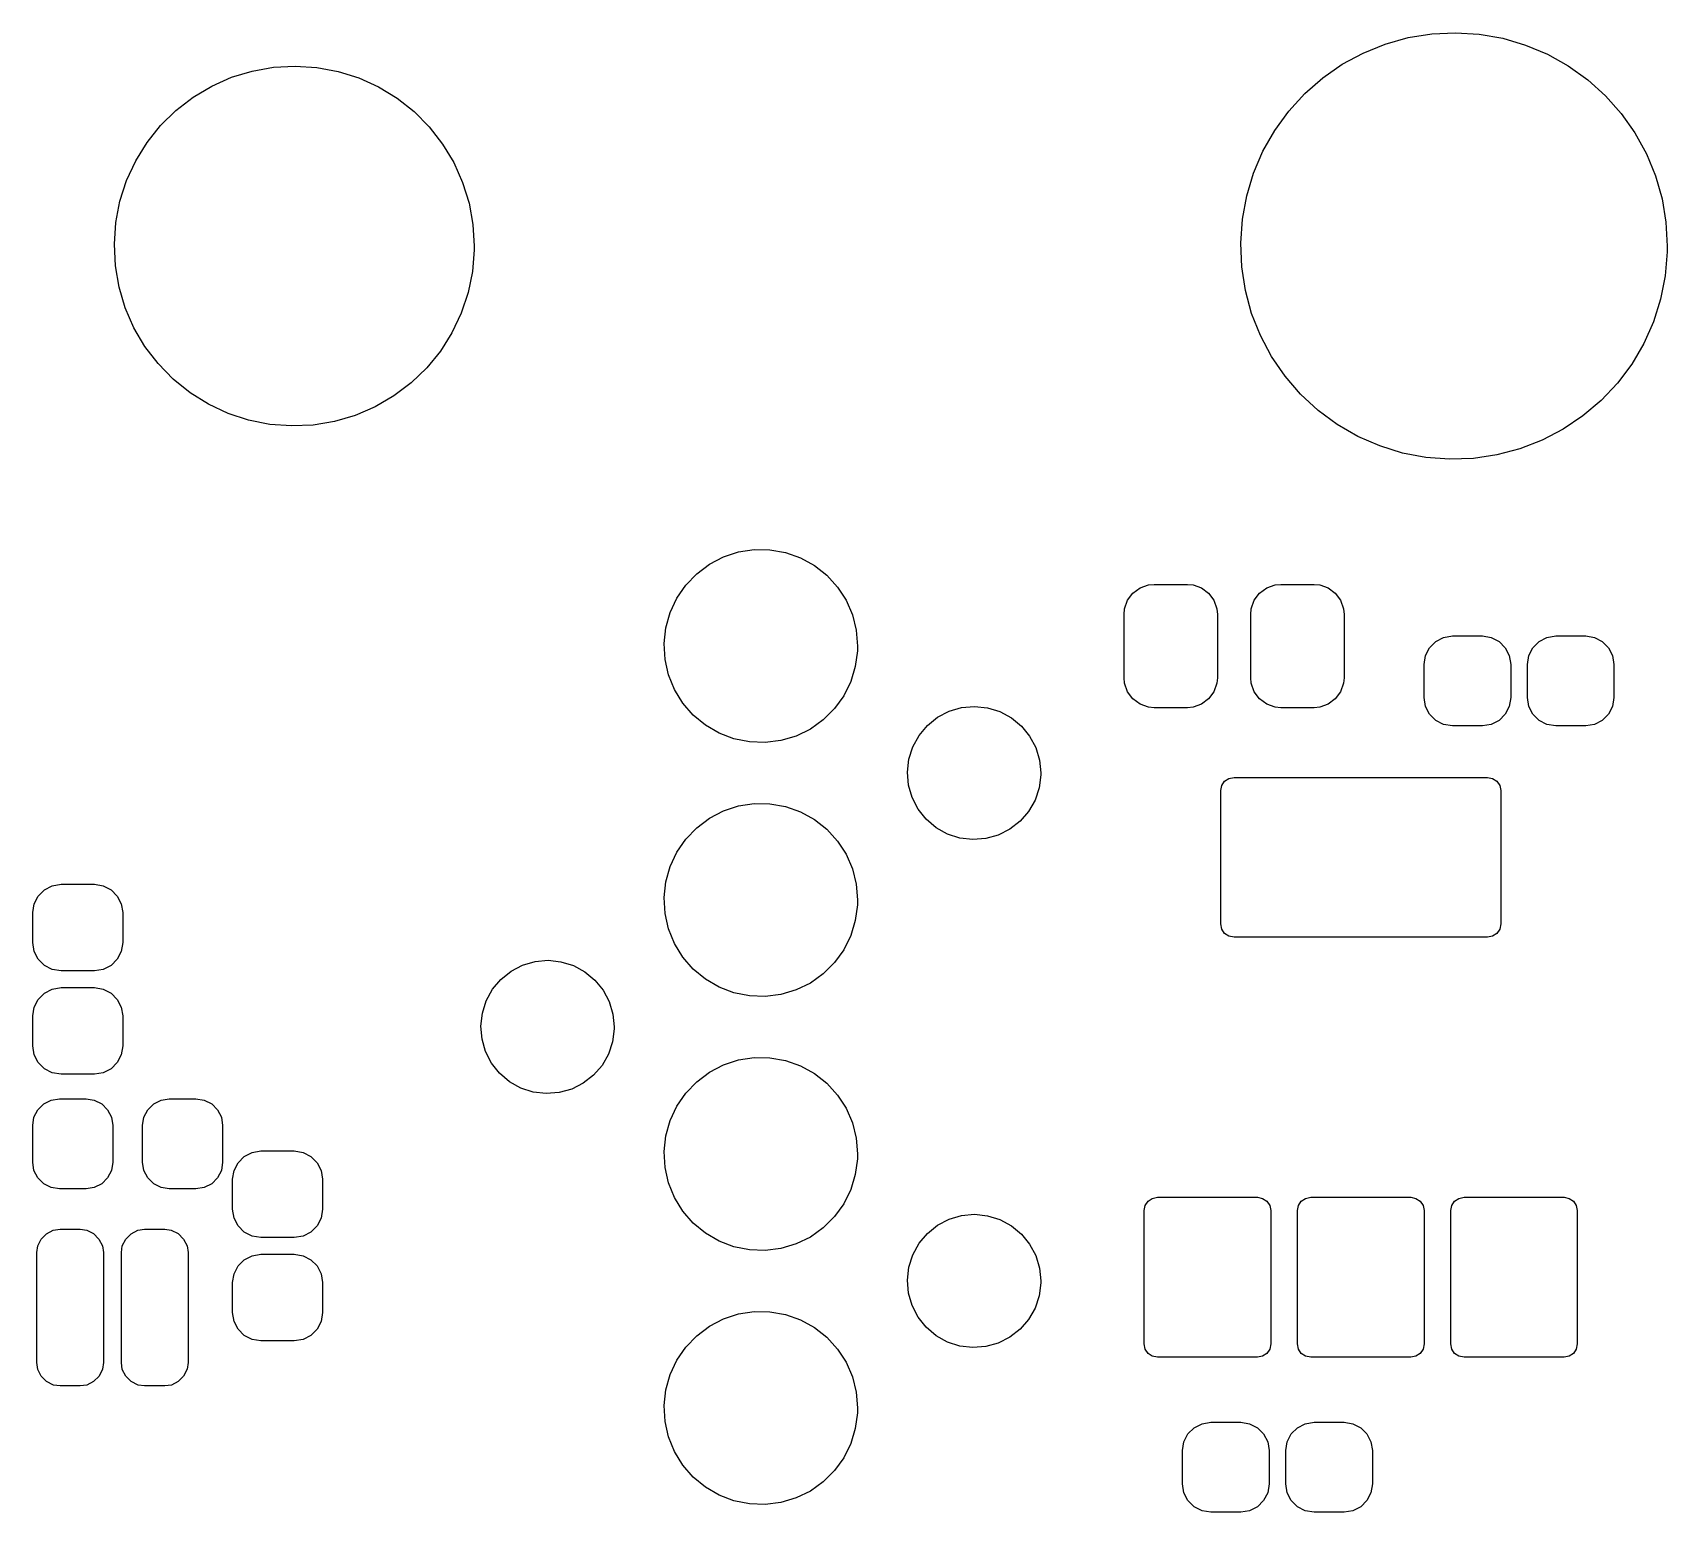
# Model space of a CAD drawing. Extents: x 3.87 to 6.13, y -5.13 to -3.27.
# Drawn here: x 5.16 to 6.126, y -4.148 to -3.274 of the extents above; entities that cross this region are included whole.
import ezdxf

# ---------------------------------------------------------------- set-up
doc = ezdxf.new("R2010")
doc.units = 0
doc.header["$MEASUREMENT"] = 0
doc.layers.add('BLACK', color=7, linetype='CONTINUOUS')

msp = doc.modelspace()

# ---------------------------------------------------------------- linework, layer by layer
at = {"layer": 'BLACK', "linetype": 'CONTINUOUS'}
for p, q in [((5.94636, -3.28601), (5.9594, -3.28074)), ((5.9594, -3.28074), (5.97295, -3.27695)), ((5.97295, -3.27695), (5.98683, -3.27471)), ((5.98683, -3.27471), (6.00088, -3.27402)), ((6.00088, -3.27402), (6.01492, -3.2749)), ((6.01492, -3.2749), (6.02877, -3.27734)), ((6.02877, -3.27734), (6.04226, -3.28132)), ((6.04226, -3.28132), (6.05523, -3.28677)), ((5.93399, -3.2927), (5.94636, -3.28601)), ((6.05523, -3.28677), (6.06751, -3.29363)), ((5.26621, -3.30554), (5.27791, -3.30037)), ((5.27791, -3.30037), (5.29015, -3.29664)), ((5.29015, -3.29664), (5.30274, -3.29441)), ((5.30274, -3.29441), (5.31552, -3.2937)), ((5.31552, -3.2937), (5.32828, -3.29454)), ((5.32828, -3.29454), (5.34086, -3.2969)), ((5.34086, -3.2969), (5.35305, -3.30076)), ((5.35305, -3.30076), (5.3647, -3.30606)), ((5.91185, -3.30999), (5.92244, -3.30072)), ((5.92244, -3.30072), (5.93399, -3.2927)), ((6.06751, -3.29363), (6.07894, -3.30182)), ((6.07894, -3.30182), (6.08939, -3.31123)), ((5.25521, -3.31208), (5.26621, -3.30554)), ((5.3647, -3.30606), (5.37563, -3.31271)), ((5.90237, -3.32037), (5.91185, -3.30999)), ((6.08939, -3.31123), (6.09873, -3.32175)), ((5.23596, -3.32887), (5.24508, -3.3199)), ((5.24508, -3.3199), (5.25521, -3.31208)), ((5.37563, -3.31271), (5.38567, -3.32063)), ((5.38567, -3.32063), (5.3947, -3.3297)), ((5.8941, -3.33175), (5.90237, -3.32037)), ((5.22799, -3.33888), (5.23596, -3.32887)), ((5.3947, -3.3297), (5.40256, -3.33979)), ((6.09873, -3.32175), (6.10684, -3.33324)), ((5.22128, -3.34977), (5.22799, -3.33888)), ((5.40256, -3.33979), (5.40916, -3.35075)), ((5.88715, -3.34398), (5.8941, -3.33175)), ((6.10684, -3.33324), (6.11362, -3.34556)), ((5.21592, -3.36139), (5.22128, -3.34977)), ((5.88161, -3.35691), (5.88715, -3.34398)), ((6.11362, -3.34556), (6.11898, -3.35857)), ((5.40916, -3.35075), (5.4144, -3.36243)), ((5.87755, -3.37038), (5.88161, -3.35691)), ((6.11898, -3.35857), (6.12285, -3.37209)), ((5.212, -3.37356), (5.21592, -3.36139)), ((5.4144, -3.36243), (5.41819, -3.37464)), ((5.20957, -3.38613), (5.212, -3.37356)), ((5.41819, -3.37464), (5.42049, -3.38723)), ((5.87501, -3.38421), (5.87755, -3.37038)), ((6.12285, -3.37209), (6.1252, -3.38596)), ((5.20867, -3.39889), (5.20957, -3.38613)), ((5.42049, -3.38723), (5.42126, -3.4)), ((5.87403, -3.39824), (5.87501, -3.38421)), ((6.1252, -3.38596), (6.12598, -3.4)), ((5.87462, -3.41229), (5.87403, -3.39824)), ((5.2093, -3.41166), (5.20867, -3.39889)), ((5.42124, -3.40223), (5.4202, -3.41498)), ((5.42126, -3.4), (5.42124, -3.40223)), ((6.12594, -3.40352), (6.12476, -3.41753)), ((6.12598, -3.4), (6.12594, -3.40352)), ((5.21147, -3.42427), (5.2093, -3.41166)), ((5.4202, -3.41498), (5.41764, -3.42751)), ((5.87677, -3.42619), (5.87462, -3.41229)), ((6.12476, -3.41753), (6.12203, -3.43133)), ((5.21514, -3.43653), (5.21147, -3.42427)), ((5.41764, -3.42751), (5.41359, -3.43965)), ((5.88046, -3.43977), (5.87677, -3.42619)), ((5.22025, -3.44826), (5.21514, -3.43653)), ((6.12203, -3.43133), (6.11777, -3.44474)), ((5.41359, -3.43965), (5.40811, -3.45121)), ((5.88563, -3.45284), (5.88046, -3.43977)), ((6.11777, -3.44474), (6.11205, -3.45759)), ((5.22673, -3.45929), (5.22025, -3.44826)), ((5.40811, -3.45121), (5.40128, -3.46203)), ((5.89224, -3.46526), (5.88563, -3.45284)), ((5.23449, -3.46946), (5.22673, -3.45929)), ((5.40128, -3.46203), (5.39321, -3.47195)), ((5.90018, -3.47687), (5.89224, -3.46526)), ((6.11205, -3.45759), (6.10493, -3.46972)), ((5.24342, -3.47862), (5.23449, -3.46946)), ((5.39321, -3.47195), (5.384, -3.48083)), ((6.10493, -3.46972), (6.09651, -3.48098)), ((5.25338, -3.48665), (5.24342, -3.47862)), ((5.384, -3.48083), (5.37379, -3.48854)), ((5.90937, -3.48752), (5.90018, -3.47687)), ((6.09651, -3.48098), (6.08688, -3.49123)), ((5.26424, -3.49342), (5.25338, -3.48665)), ((5.27583, -3.49883), (5.26424, -3.49342)), ((5.36272, -3.49496), (5.35097, -3.50001)), ((5.37379, -3.48854), (5.36272, -3.49496)), ((5.91969, -3.49707), (5.90937, -3.48752)), ((6.08688, -3.49123), (6.07617, -3.50035)), ((5.28799, -3.50282), (5.27583, -3.49883)), ((5.30053, -3.50532), (5.28799, -3.50282)), ((5.33869, -3.50362), (5.32607, -3.50572)), ((5.35097, -3.50001), (5.33869, -3.50362)), ((5.93102, -3.50542), (5.91969, -3.49707)), ((6.07617, -3.50035), (6.06451, -3.50822)), ((5.31329, -3.50629), (5.30053, -3.50532)), ((5.32607, -3.50572), (5.31329, -3.50629)), ((5.9432, -3.51245), (5.93102, -3.50542)), ((5.95609, -3.51808), (5.9432, -3.51245)), ((6.06451, -3.50822), (6.05204, -3.51473)), ((5.96952, -3.52224), (5.95609, -3.51808)), ((5.98334, -3.52488), (5.96952, -3.52224)), ((6.02533, -3.52341), (6.01142, -3.52547)), ((6.03893, -3.51982), (6.02533, -3.52341)), ((6.05204, -3.51473), (6.03893, -3.51982)), ((5.99736, -3.52596), (5.98334, -3.52488)), ((6.01142, -3.52547), (5.99736, -3.52596)), ((5.56843, -3.58359), (5.57732, -3.58069)), ((5.57732, -3.58069), (5.58657, -3.57927)), ((5.58657, -3.57927), (5.59592, -3.57939)), ((5.59592, -3.57939), (5.60513, -3.58103)), ((5.60513, -3.58103), (5.61395, -3.58415)), ((5.55265, -3.59353), (5.56013, -3.58791)), ((5.56013, -3.58791), (5.56843, -3.58359)), ((5.61395, -3.58415), (5.62214, -3.58867)), ((5.62214, -3.58867), (5.62948, -3.59447)), ((5.54091, -3.60802), (5.54619, -3.60029)), ((5.54619, -3.60029), (5.55265, -3.59353)), ((5.62948, -3.59447), (5.63578, -3.60139)), ((5.63578, -3.60139), (5.64086, -3.60924)), ((5.81454, -3.60186), (5.81951, -3.60012)), ((5.81951, -3.60012), (5.82283, -3.5998)), ((5.82283, -3.5998), (5.84252, -3.5998)), ((5.84252, -3.5998), (5.84584, -3.60012)), ((5.84584, -3.60012), (5.85081, -3.60186)), ((5.88935, -3.60186), (5.89432, -3.60012)), ((5.89432, -3.60012), (5.89764, -3.5998)), ((5.89764, -3.5998), (5.91732, -3.5998)), ((5.91732, -3.5998), (5.92064, -3.60012)), ((5.92064, -3.60012), (5.92561, -3.60186)), ((5.53698, -3.61651), (5.54091, -3.60802)), ((5.64086, -3.60924), (5.64459, -3.61782)), ((5.80543, -3.6142), (5.80718, -3.60923)), ((5.80718, -3.60923), (5.81031, -3.60499)), ((5.81031, -3.60499), (5.81454, -3.60186)), ((5.85081, -3.60186), (5.85505, -3.60499)), ((5.85505, -3.60499), (5.85818, -3.60923)), ((5.85818, -3.60923), (5.85992, -3.6142)), ((5.88024, -3.6142), (5.88198, -3.60923)), ((5.88198, -3.60923), (5.88511, -3.60499)), ((5.88511, -3.60499), (5.88935, -3.60186)), ((5.92561, -3.60186), (5.92985, -3.60499)), ((5.92985, -3.60499), (5.93298, -3.60923)), ((5.93298, -3.60923), (5.93473, -3.6142)), ((5.53448, -3.62552), (5.53698, -3.61651)), ((5.64459, -3.61782), (5.64687, -3.6269)), ((5.80512, -3.61752), (5.80543, -3.6142)), ((5.80512, -3.65492), (5.80512, -3.61752)), ((5.85992, -3.6142), (5.86024, -3.61752)), ((5.86024, -3.61752), (5.86024, -3.65492)), ((5.87992, -3.61752), (5.88024, -3.6142)), ((5.87992, -3.65492), (5.87992, -3.61752)), ((5.93473, -3.6142), (5.93504, -3.61752)), ((5.93504, -3.61752), (5.93504, -3.65492)), ((5.53348, -3.63483), (5.53448, -3.62552)), ((5.64687, -3.6269), (5.64764, -3.63622)), ((5.99385, -3.63113), (5.99902, -3.63031)), ((5.99902, -3.63031), (6.01673, -3.63031)), ((6.01673, -3.63031), (6.0219, -3.63113)), ((6.05487, -3.63113), (6.06004, -3.63031)), ((6.06004, -3.63031), (6.07776, -3.63031)), ((6.07776, -3.63031), (6.08293, -3.63113)), ((5.53402, -3.64417), (5.53348, -3.63483)), ((5.64757, -3.63901), (5.64635, -3.64828)), ((5.64764, -3.63622), (5.64757, -3.63901)), ((5.9831, -3.64188), (5.98548, -3.63721)), ((5.98548, -3.63721), (5.98918, -3.63351)), ((5.98918, -3.63351), (5.99385, -3.63113)), ((6.0219, -3.63113), (6.02657, -3.63351)), ((6.02657, -3.63351), (6.03027, -3.63721)), ((6.03027, -3.63721), (6.03265, -3.64188)), ((6.04413, -3.64188), (6.0465, -3.63721)), ((6.0465, -3.63721), (6.0502, -3.63351)), ((6.0502, -3.63351), (6.05487, -3.63113)), ((6.08293, -3.63113), (6.08759, -3.63351)), ((6.08759, -3.63351), (6.09129, -3.63721)), ((6.09129, -3.63721), (6.09367, -3.64188)), ((5.53608, -3.65329), (5.53402, -3.64417)), ((5.64635, -3.64828), (5.64363, -3.65724)), ((5.98228, -3.64705), (5.9831, -3.64188)), ((5.98228, -3.66673), (5.98228, -3.64705)), ((6.03265, -3.64188), (6.03346, -3.64705)), ((6.03346, -3.64705), (6.03346, -3.66673)), ((6.04331, -3.64705), (6.04413, -3.64188)), ((6.04331, -3.66673), (6.04331, -3.64705)), ((6.09367, -3.64188), (6.09449, -3.64705)), ((6.09449, -3.64705), (6.09449, -3.66673)), ((5.5396, -3.66196), (5.53608, -3.65329)), ((5.64363, -3.65724), (5.63948, -3.66562)), ((5.80543, -3.65824), (5.80512, -3.65492)), ((5.80718, -3.66321), (5.80543, -3.65824)), ((5.85992, -3.65824), (5.85818, -3.66321)), ((5.86024, -3.65492), (5.85992, -3.65824)), ((5.88024, -3.65824), (5.87992, -3.65492)), ((5.88198, -3.66321), (5.88024, -3.65824)), ((5.93473, -3.65824), (5.93298, -3.66321)), ((5.93504, -3.65492), (5.93473, -3.65824)), ((5.54448, -3.66994), (5.5396, -3.66196)), ((5.63948, -3.66562), (5.63402, -3.67322)), ((5.81031, -3.66745), (5.80718, -3.66321)), ((5.81454, -3.67058), (5.81031, -3.66745)), ((5.85505, -3.66745), (5.85081, -3.67058)), ((5.85818, -3.66321), (5.85505, -3.66745)), ((5.88511, -3.66745), (5.88198, -3.66321)), ((5.88935, -3.67058), (5.88511, -3.66745)), ((5.92985, -3.66745), (5.92561, -3.67058)), ((5.93298, -3.66321), (5.92985, -3.66745)), ((5.9831, -3.6719), (5.98228, -3.66673)), ((6.03346, -3.66673), (6.03265, -3.6719)), ((6.04413, -3.6719), (6.04331, -3.66673)), ((6.09449, -3.66673), (6.09367, -3.6719)), ((5.55061, -3.67701), (5.54448, -3.66994)), ((5.55781, -3.68298), (5.55061, -3.67701)), ((5.63402, -3.67322), (5.6274, -3.67982)), ((5.68899, -3.68309), (5.69498, -3.67828)), ((5.69498, -3.67828), (5.70179, -3.67472)), ((5.70179, -3.67472), (5.70916, -3.67255)), ((5.70916, -3.67255), (5.71681, -3.67185)), ((5.71681, -3.67185), (5.72445, -3.67265)), ((5.72445, -3.67265), (5.73179, -3.67493)), ((5.73179, -3.67493), (5.73855, -3.67858)), ((5.73855, -3.67858), (5.74447, -3.68348)), ((5.81951, -3.67232), (5.81454, -3.67058)), ((5.82283, -3.67264), (5.81951, -3.67232)), ((5.84252, -3.67264), (5.82283, -3.67264)), ((5.84584, -3.67232), (5.84252, -3.67264)), ((5.85081, -3.67058), (5.84584, -3.67232)), ((5.89432, -3.67232), (5.88935, -3.67058)), ((5.89764, -3.67264), (5.89432, -3.67232)), ((5.91732, -3.67264), (5.89764, -3.67264)), ((5.92064, -3.67232), (5.91732, -3.67264)), ((5.92561, -3.67058), (5.92064, -3.67232)), ((5.98548, -3.67657), (5.9831, -3.6719)), ((5.98918, -3.68027), (5.98548, -3.67657)), ((6.03027, -3.67657), (6.02657, -3.68027)), ((6.03265, -3.6719), (6.03027, -3.67657)), ((6.0465, -3.67657), (6.04413, -3.6719)), ((6.0502, -3.68027), (6.0465, -3.67657)), ((6.09129, -3.67657), (6.08759, -3.68027)), ((6.09367, -3.6719), (6.09129, -3.67657)), ((5.56588, -3.6877), (5.55781, -3.68298)), ((5.57462, -3.69104), (5.56588, -3.6877)), ((5.61978, -3.68526), (5.61138, -3.68937)), ((5.6274, -3.67982), (5.61978, -3.68526)), ((5.68405, -3.68898), (5.68899, -3.68309)), ((5.74447, -3.68348), (5.74933, -3.68943)), ((5.99385, -3.68265), (5.98918, -3.68027)), ((5.99902, -3.68346), (5.99385, -3.68265)), ((6.01673, -3.68346), (5.99902, -3.68346)), ((6.0219, -3.68265), (6.01673, -3.68346)), ((6.02657, -3.68027), (6.0219, -3.68265)), ((6.05487, -3.68265), (6.0502, -3.68027)), ((6.06004, -3.68346), (6.05487, -3.68265)), ((6.07776, -3.68346), (6.06004, -3.68346)), ((6.08293, -3.68265), (6.07776, -3.68346)), ((6.08759, -3.68027), (6.08293, -3.68265)), ((5.58379, -3.69291), (5.57462, -3.69104)), ((5.59314, -3.69325), (5.58379, -3.69291)), ((5.60242, -3.69206), (5.59314, -3.69325)), ((5.61138, -3.68937), (5.60242, -3.69206)), ((5.67803, -3.70303), (5.68035, -3.69571)), ((5.68035, -3.69571), (5.68405, -3.68898)), ((5.74933, -3.68943), (5.75293, -3.69622)), ((5.75293, -3.69622), (5.75516, -3.70357)), ((5.67717, -3.71067), (5.67803, -3.70303)), ((5.75516, -3.70357), (5.75591, -3.71122)), ((5.67781, -3.71833), (5.67717, -3.71067)), ((5.75589, -3.71232), (5.75493, -3.71994)), ((5.75591, -3.71122), (5.75589, -3.71232)), ((5.8628, -3.71864), (5.86451, -3.71609)), ((5.86451, -3.71609), (5.86707, -3.71438)), ((5.86707, -3.71438), (5.87008, -3.71378)), ((5.87008, -3.71378), (6.01969, -3.71378)), ((6.01969, -3.71378), (6.0227, -3.71438)), ((6.0227, -3.71438), (6.02525, -3.71609)), ((6.02525, -3.71609), (6.02696, -3.71864)), ((5.67993, -3.72571), (5.67781, -3.71833)), ((5.68344, -3.73255), (5.67993, -3.72571)), ((5.75493, -3.71994), (5.7525, -3.72723)), ((5.8622, -3.72165), (5.8628, -3.71864)), ((5.8622, -3.80039), (5.8622, -3.72165)), ((6.02696, -3.71864), (6.02756, -3.72165)), ((6.02756, -3.72165), (6.02756, -3.80039)), ((5.56013, -3.73791), (5.56843, -3.73359)), ((5.56843, -3.73359), (5.57732, -3.73069)), ((5.57732, -3.73069), (5.58657, -3.72927)), ((5.58657, -3.72927), (5.59592, -3.72939)), ((5.59592, -3.72939), (5.60513, -3.73103)), ((5.60513, -3.73103), (5.61395, -3.73415)), ((5.61395, -3.73415), (5.62214, -3.73867)), ((5.68821, -3.73857), (5.68344, -3.73255)), ((5.74871, -3.73391), (5.74369, -3.73973)), ((5.7525, -3.72723), (5.74871, -3.73391)), ((5.54619, -3.75029), (5.55265, -3.74353)), ((5.55265, -3.74353), (5.56013, -3.73791)), ((5.62214, -3.73867), (5.62948, -3.74447)), ((5.62948, -3.74447), (5.63578, -3.75139)), ((5.69407, -3.74355), (5.68821, -3.73857)), ((5.70077, -3.7473), (5.69407, -3.74355)), ((5.73763, -3.74446), (5.73077, -3.74793)), ((5.74369, -3.73973), (5.73763, -3.74446)), ((5.54091, -3.75802), (5.54619, -3.75029)), ((5.63578, -3.75139), (5.64086, -3.75924)), ((5.70808, -3.74967), (5.70077, -3.7473)), ((5.71571, -3.75058), (5.70808, -3.74967)), ((5.72337, -3.74999), (5.71571, -3.75058)), ((5.73077, -3.74793), (5.72337, -3.74999)), ((5.53698, -3.76651), (5.54091, -3.75802)), ((5.64086, -3.75924), (5.64459, -3.76782)), ((5.53448, -3.77552), (5.53698, -3.76651)), ((5.64459, -3.76782), (5.64687, -3.7769)), ((5.16125, -3.78853), (5.16363, -3.78387)), ((5.16363, -3.78387), (5.16733, -3.78016)), ((5.16733, -3.78016), (5.17199, -3.77779)), ((5.17199, -3.77779), (5.17717, -3.77697)), ((5.17717, -3.77697), (5.19685, -3.77697)), ((5.19685, -3.77697), (5.20202, -3.77779)), ((5.20202, -3.77779), (5.20669, -3.78016)), ((5.20669, -3.78016), (5.21039, -3.78387)), ((5.21039, -3.78387), (5.21276, -3.78853)), ((5.53348, -3.78483), (5.53448, -3.77552)), ((5.53402, -3.79417), (5.53348, -3.78483)), ((5.64687, -3.7769), (5.64764, -3.78622)), ((5.16043, -3.7937), (5.16125, -3.78853)), ((5.16043, -3.81142), (5.16043, -3.7937)), ((5.21276, -3.78853), (5.21358, -3.7937)), ((5.21358, -3.7937), (5.21358, -3.81142)), ((5.53608, -3.80329), (5.53402, -3.79417)), ((5.64757, -3.78901), (5.64635, -3.79828)), ((5.64764, -3.78622), (5.64757, -3.78901)), ((5.5396, -3.81196), (5.53608, -3.80329)), ((5.64635, -3.79828), (5.64363, -3.80724)), ((5.8628, -3.80341), (5.8622, -3.80039)), ((5.86451, -3.80596), (5.8628, -3.80341)), ((6.02696, -3.80341), (6.02525, -3.80596)), ((6.02756, -3.80039), (6.02696, -3.80341)), ((5.16125, -3.81659), (5.16043, -3.81142)), ((5.21358, -3.81142), (5.21276, -3.81659)), ((5.54448, -3.81994), (5.5396, -3.81196)), ((5.64363, -3.80724), (5.63948, -3.81562)), ((5.86707, -3.80767), (5.86451, -3.80596)), ((5.87008, -3.80827), (5.86707, -3.80767)), ((6.01969, -3.80827), (5.87008, -3.80827)), ((6.0227, -3.80767), (6.01969, -3.80827)), ((6.02525, -3.80596), (6.0227, -3.80767)), ((5.16363, -3.82125), (5.16125, -3.81659)), ((5.16733, -3.82495), (5.16363, -3.82125)), ((5.21039, -3.82125), (5.20669, -3.82495)), ((5.21276, -3.81659), (5.21039, -3.82125)), ((5.44982, -3.82472), (5.45719, -3.82255)), ((5.45719, -3.82255), (5.46484, -3.82185)), ((5.46484, -3.82185), (5.47248, -3.82265)), ((5.47248, -3.82265), (5.47982, -3.82493)), ((5.55061, -3.82701), (5.54448, -3.81994)), ((5.63402, -3.82322), (5.6274, -3.82982)), ((5.63948, -3.81562), (5.63402, -3.82322)), ((5.17199, -3.82733), (5.16733, -3.82495)), ((5.17717, -3.82815), (5.17199, -3.82733)), ((5.19685, -3.82815), (5.17717, -3.82815)), ((5.20202, -3.82733), (5.19685, -3.82815)), ((5.20669, -3.82495), (5.20202, -3.82733)), ((5.43208, -3.83898), (5.43702, -3.83309)), ((5.43702, -3.83309), (5.44301, -3.82828)), ((5.44301, -3.82828), (5.44982, -3.82472)), ((5.47982, -3.82493), (5.48658, -3.82858)), ((5.48658, -3.82858), (5.4925, -3.83348)), ((5.55781, -3.83298), (5.55061, -3.82701)), ((5.56588, -3.8377), (5.55781, -3.83298)), ((5.6274, -3.82982), (5.61978, -3.83526)), ((5.16363, -3.84489), (5.16733, -3.84119)), ((5.16733, -3.84119), (5.17199, -3.83881)), ((5.17199, -3.83881), (5.17717, -3.83799)), ((5.17717, -3.83799), (5.19685, -3.83799)), ((5.19685, -3.83799), (5.20202, -3.83881)), ((5.20202, -3.83881), (5.20669, -3.84119)), ((5.20669, -3.84119), (5.21039, -3.84489)), ((5.42838, -3.84571), (5.43208, -3.83898)), ((5.4925, -3.83348), (5.49736, -3.83943)), ((5.49736, -3.83943), (5.50097, -3.84622)), ((5.57462, -3.84104), (5.56588, -3.8377)), ((5.58379, -3.84291), (5.57462, -3.84104)), ((5.60242, -3.84206), (5.59314, -3.84325)), ((5.61138, -3.83937), (5.60242, -3.84206)), ((5.61978, -3.83526), (5.61138, -3.83937)), ((5.16043, -3.85472), (5.16125, -3.84955)), ((5.16125, -3.84955), (5.16363, -3.84489)), ((5.21039, -3.84489), (5.21276, -3.84955)), ((5.21276, -3.84955), (5.21358, -3.85472)), ((5.42606, -3.85303), (5.42838, -3.84571)), ((5.50097, -3.84622), (5.50319, -3.85357)), ((5.59314, -3.84325), (5.58379, -3.84291)), ((5.16043, -3.87244), (5.16043, -3.85472)), ((5.21358, -3.85472), (5.21358, -3.87244)), ((5.4252, -3.86067), (5.42606, -3.85303)), ((5.42584, -3.86833), (5.4252, -3.86067)), ((5.50319, -3.85357), (5.50394, -3.86122)), ((5.50394, -3.86122), (5.50392, -3.86232)), ((5.42796, -3.87571), (5.42584, -3.86833)), ((5.50296, -3.86994), (5.50053, -3.87723)), ((5.50392, -3.86232), (5.50296, -3.86994)), ((5.16125, -3.87761), (5.16043, -3.87244)), ((5.16363, -3.88228), (5.16125, -3.87761)), ((5.21276, -3.87761), (5.21039, -3.88228)), ((5.21358, -3.87244), (5.21276, -3.87761)), ((5.43147, -3.88255), (5.42796, -3.87571)), ((5.50053, -3.87723), (5.49674, -3.88391)), ((5.56843, -3.88359), (5.57732, -3.88069)), ((5.57732, -3.88069), (5.58657, -3.87927)), ((5.58657, -3.87927), (5.59592, -3.87939)), ((5.59592, -3.87939), (5.60513, -3.88103)), ((5.60513, -3.88103), (5.61395, -3.88415)), ((5.16733, -3.88598), (5.16363, -3.88228)), ((5.17199, -3.88835), (5.16733, -3.88598)), ((5.17717, -3.88917), (5.17199, -3.88835)), ((5.19685, -3.88917), (5.17717, -3.88917)), ((5.20202, -3.88835), (5.19685, -3.88917)), ((5.20669, -3.88598), (5.20202, -3.88835)), ((5.21039, -3.88228), (5.20669, -3.88598)), ((5.43625, -3.88857), (5.43147, -3.88255)), ((5.4421, -3.89355), (5.43625, -3.88857)), ((5.49172, -3.88973), (5.48566, -3.89446)), ((5.49674, -3.88391), (5.49172, -3.88973)), ((5.55265, -3.89353), (5.56013, -3.88791)), ((5.56013, -3.88791), (5.56843, -3.88359)), ((5.61395, -3.88415), (5.62214, -3.88867)), ((5.62214, -3.88867), (5.62948, -3.89447)), ((5.44881, -3.8973), (5.4421, -3.89355)), ((5.45611, -3.89967), (5.44881, -3.8973)), ((5.46374, -3.90058), (5.45611, -3.89967)), ((5.4714, -3.89999), (5.46374, -3.90058)), ((5.4788, -3.89793), (5.4714, -3.89999)), ((5.48566, -3.89446), (5.4788, -3.89793)), ((5.54091, -3.90802), (5.54619, -3.90029)), ((5.54619, -3.90029), (5.55265, -3.89353)), ((5.62948, -3.89447), (5.63578, -3.90139)), ((5.1612, -3.9145), (5.16344, -3.91011)), ((5.16344, -3.91011), (5.16692, -3.90663)), ((5.16692, -3.90663), (5.17131, -3.90439)), ((5.17131, -3.90439), (5.17618, -3.90362)), ((5.17618, -3.90362), (5.19193, -3.90362)), ((5.19193, -3.90362), (5.1968, -3.90439)), ((5.1968, -3.90439), (5.20119, -3.90663)), ((5.20119, -3.90663), (5.20467, -3.91011)), ((5.20467, -3.91011), (5.20691, -3.9145)), ((5.22616, -3.9145), (5.2284, -3.91011)), ((5.2284, -3.91011), (5.23189, -3.90663)), ((5.23189, -3.90663), (5.23628, -3.90439)), ((5.23628, -3.90439), (5.24114, -3.90362)), ((5.24114, -3.90362), (5.25689, -3.90362)), ((5.25689, -3.90362), (5.26176, -3.90439)), ((5.26176, -3.90439), (5.26615, -3.90663)), ((5.26615, -3.90663), (5.26963, -3.91011)), ((5.26963, -3.91011), (5.27187, -3.9145)), ((5.53698, -3.91651), (5.54091, -3.90802)), ((5.63578, -3.90139), (5.64086, -3.90924)), ((5.64086, -3.90924), (5.64459, -3.91782)), ((5.16043, -3.91937), (5.1612, -3.9145)), ((5.16043, -3.94102), (5.16043, -3.91937)), ((5.20691, -3.9145), (5.20768, -3.91937)), ((5.20768, -3.91937), (5.20768, -3.94102)), ((5.22539, -3.91937), (5.22616, -3.9145)), ((5.22539, -3.94102), (5.22539, -3.91937)), ((5.27187, -3.9145), (5.27264, -3.91937)), ((5.27264, -3.91937), (5.27264, -3.94102)), ((5.53448, -3.92552), (5.53698, -3.91651)), ((5.64459, -3.91782), (5.64687, -3.9269)), ((5.53348, -3.93483), (5.53448, -3.92552)), ((5.64687, -3.9269), (5.64764, -3.93622)), ((5.28174, -3.94135), (5.28544, -3.93764)), ((5.28544, -3.93764), (5.29011, -3.93527)), ((5.29011, -3.93527), (5.29528, -3.93445)), ((5.29528, -3.93445), (5.31496, -3.93445)), ((5.31496, -3.93445), (5.32013, -3.93527)), ((5.32013, -3.93527), (5.3248, -3.93764)), ((5.3248, -3.93764), (5.3285, -3.94135)), ((5.53402, -3.94417), (5.53348, -3.93483)), ((5.64757, -3.93901), (5.64635, -3.94828)), ((5.64764, -3.93622), (5.64757, -3.93901)), ((5.1612, -3.94589), (5.16043, -3.94102)), ((5.16344, -3.95028), (5.1612, -3.94589)), ((5.20691, -3.94589), (5.20467, -3.95028)), ((5.20768, -3.94102), (5.20691, -3.94589)), ((5.22616, -3.94589), (5.22539, -3.94102)), ((5.2284, -3.95028), (5.22616, -3.94589)), ((5.27187, -3.94589), (5.26963, -3.95028)), ((5.27264, -3.94102), (5.27187, -3.94589)), ((5.27854, -3.95118), (5.27936, -3.94601)), ((5.27936, -3.94601), (5.28174, -3.94135)), ((5.3285, -3.94135), (5.33087, -3.94601)), ((5.33087, -3.94601), (5.33169, -3.95118)), ((5.53608, -3.95329), (5.53402, -3.94417)), ((5.64635, -3.94828), (5.64363, -3.95724)), ((5.16692, -3.95376), (5.16344, -3.95028)), ((5.17131, -3.956), (5.16692, -3.95376)), ((5.17618, -3.95677), (5.17131, -3.956)), ((5.19193, -3.95677), (5.17618, -3.95677)), ((5.1968, -3.956), (5.19193, -3.95677)), ((5.20119, -3.95376), (5.1968, -3.956)), ((5.20467, -3.95028), (5.20119, -3.95376)), ((5.23189, -3.95376), (5.2284, -3.95028)), ((5.23628, -3.956), (5.23189, -3.95376)), ((5.24114, -3.95677), (5.23628, -3.956)), ((5.25689, -3.95677), (5.24114, -3.95677)), ((5.26176, -3.956), (5.25689, -3.95677)), ((5.26615, -3.95376), (5.26176, -3.956)), ((5.26963, -3.95028), (5.26615, -3.95376)), ((5.27854, -3.9689), (5.27854, -3.95118)), ((5.33169, -3.95118), (5.33169, -3.9689)), ((5.5396, -3.96196), (5.53608, -3.95329)), ((5.64363, -3.95724), (5.63948, -3.96562)), ((5.54448, -3.96994), (5.5396, -3.96196)), ((5.63948, -3.96562), (5.63402, -3.97322)), ((5.81693, -3.96969), (5.81753, -3.96667)), ((5.81753, -3.96667), (5.81924, -3.96412)), ((5.81924, -3.96412), (5.82179, -3.96241)), ((5.82179, -3.96241), (5.8248, -3.96181)), ((5.8248, -3.96181), (5.88386, -3.96181)), ((5.88386, -3.96181), (5.88687, -3.96241)), ((5.88687, -3.96241), (5.88943, -3.96412)), ((5.88943, -3.96412), (5.89113, -3.96667)), ((5.89113, -3.96667), (5.89173, -3.96969)), ((5.90748, -3.96969), (5.90808, -3.96667)), ((5.90808, -3.96667), (5.90979, -3.96412)), ((5.90979, -3.96412), (5.91234, -3.96241)), ((5.91234, -3.96241), (5.91535, -3.96181)), ((5.91535, -3.96181), (5.97441, -3.96181)), ((5.97441, -3.96181), (5.97742, -3.96241)), ((5.97742, -3.96241), (5.97998, -3.96412)), ((5.97998, -3.96412), (5.98168, -3.96667)), ((5.98168, -3.96667), (5.98228, -3.96969)), ((5.99803, -3.96969), (5.99863, -3.96667)), ((5.99863, -3.96667), (6.00034, -3.96412)), ((6.00034, -3.96412), (6.00289, -3.96241)), ((6.00289, -3.96241), (6.00591, -3.96181)), ((6.00591, -3.96181), (6.06496, -3.96181)), ((6.06496, -3.96181), (6.06797, -3.96241)), ((6.06797, -3.96241), (6.07053, -3.96412)), ((6.07053, -3.96412), (6.07224, -3.96667)), ((6.07224, -3.96667), (6.07283, -3.96969)), ((5.27936, -3.97407), (5.27854, -3.9689)), ((5.28174, -3.97873), (5.27936, -3.97407)), ((5.33087, -3.97407), (5.3285, -3.97873)), ((5.33169, -3.9689), (5.33087, -3.97407)), ((5.55061, -3.97701), (5.54448, -3.96994)), ((5.55781, -3.98298), (5.55061, -3.97701)), ((5.63402, -3.97322), (5.6274, -3.97982)), ((5.69498, -3.97828), (5.70179, -3.97472)), ((5.70179, -3.97472), (5.70916, -3.97255)), ((5.70916, -3.97255), (5.71681, -3.97185)), ((5.71681, -3.97185), (5.72445, -3.97265)), ((5.72445, -3.97265), (5.73179, -3.97493)), ((5.73179, -3.97493), (5.73855, -3.97858)), ((5.81693, -4.04843), (5.81693, -3.96969)), ((5.89173, -3.96969), (5.89173, -4.04843)), ((5.90748, -4.04843), (5.90748, -3.96969)), ((5.98228, -3.96969), (5.98228, -4.04843)), ((5.99803, -4.04843), (5.99803, -3.96969)), ((6.07283, -3.96969), (6.07283, -4.04843)), ((5.16337, -3.99055), (5.16536, -3.98649)), ((5.16536, -3.98649), (5.16855, -3.98328)), ((5.16855, -3.98328), (5.17262, -3.98129)), ((5.17262, -3.98129), (5.17657, -3.98071)), ((5.17657, -3.98071), (5.18839, -3.98071)), ((5.18839, -3.98071), (5.19232, -3.98128)), ((5.19232, -3.98128), (5.19639, -3.98327)), ((5.19639, -3.98327), (5.19959, -3.98647)), ((5.19959, -3.98647), (5.20158, -3.99053)), ((5.21337, -3.99055), (5.21536, -3.98649)), ((5.21536, -3.98649), (5.21855, -3.98328)), ((5.21855, -3.98328), (5.22262, -3.98129)), ((5.22262, -3.98129), (5.22657, -3.98071)), ((5.22657, -3.98071), (5.23839, -3.98071)), ((5.23839, -3.98071), (5.24232, -3.98128)), ((5.24232, -3.98128), (5.24639, -3.98327)), ((5.24639, -3.98327), (5.24959, -3.98647)), ((5.24959, -3.98647), (5.25158, -3.99053)), ((5.28544, -3.98243), (5.28174, -3.97873)), ((5.29011, -3.98481), (5.28544, -3.98243)), ((5.29528, -3.98563), (5.29011, -3.98481)), ((5.31496, -3.98563), (5.29528, -3.98563)), ((5.32013, -3.98481), (5.31496, -3.98563)), ((5.3248, -3.98243), (5.32013, -3.98481)), ((5.3285, -3.97873), (5.3248, -3.98243)), ((5.56588, -3.9877), (5.55781, -3.98298)), ((5.57462, -3.99104), (5.56588, -3.9877)), ((5.61978, -3.98526), (5.61138, -3.98937)), ((5.6274, -3.97982), (5.61978, -3.98526)), ((5.68405, -3.98898), (5.68899, -3.98309)), ((5.68899, -3.98309), (5.69498, -3.97828)), ((5.73855, -3.97858), (5.74447, -3.98348)), ((5.74447, -3.98348), (5.74933, -3.98943)), ((5.1628, -3.99449), (5.16337, -3.99055)), ((5.1628, -4.05945), (5.1628, -3.99449)), ((5.20158, -3.99053), (5.20217, -3.99449)), ((5.20217, -3.99449), (5.20217, -4.05945)), ((5.2128, -3.99449), (5.21337, -3.99055)), ((5.2128, -4.05945), (5.2128, -3.99449)), ((5.25158, -3.99053), (5.25217, -3.99449)), ((5.25217, -3.99449), (5.25217, -4.05945)), ((5.28544, -3.99867), (5.29011, -3.99629)), ((5.29011, -3.99629), (5.29528, -3.99547)), ((5.29528, -3.99547), (5.31496, -3.99547)), ((5.31496, -3.99547), (5.32013, -3.99629)), ((5.32013, -3.99629), (5.3248, -3.99867)), ((5.58379, -3.99291), (5.57462, -3.99104)), ((5.59314, -3.99325), (5.58379, -3.99291)), ((5.60242, -3.99206), (5.59314, -3.99325)), ((5.61138, -3.98937), (5.60242, -3.99206)), ((5.67803, -4.00303), (5.68035, -3.99571)), ((5.68035, -3.99571), (5.68405, -3.98898)), ((5.74933, -3.98943), (5.75293, -3.99622)), ((5.75293, -3.99622), (5.75516, -4.00357)), ((5.27854, -4.0122), (5.27936, -4.00703)), ((5.27936, -4.00703), (5.28174, -4.00237)), ((5.28174, -4.00237), (5.28544, -3.99867)), ((5.3248, -3.99867), (5.3285, -4.00237)), ((5.3285, -4.00237), (5.33087, -4.00703)), ((5.33087, -4.00703), (5.33169, -4.0122)), ((5.67717, -4.01067), (5.67803, -4.00303)), ((5.75516, -4.00357), (5.75591, -4.01122)), ((5.27854, -4.02992), (5.27854, -4.0122)), ((5.33169, -4.0122), (5.33169, -4.02992)), ((5.67781, -4.01833), (5.67717, -4.01067)), ((5.75589, -4.01232), (5.75493, -4.01994)), ((5.75591, -4.01122), (5.75589, -4.01232)), ((5.67993, -4.02571), (5.67781, -4.01833)), ((5.68344, -4.03255), (5.67993, -4.02571)), ((5.75493, -4.01994), (5.7525, -4.02723)), ((5.27936, -4.03509), (5.27854, -4.02992)), ((5.28174, -4.03976), (5.27936, -4.03509)), ((5.33087, -4.03509), (5.3285, -4.03976)), ((5.33169, -4.02992), (5.33087, -4.03509)), ((5.56013, -4.03791), (5.56843, -4.03359)), ((5.56843, -4.03359), (5.57732, -4.03069)), ((5.57732, -4.03069), (5.58657, -4.02927)), ((5.58657, -4.02927), (5.59592, -4.02939)), ((5.59592, -4.02939), (5.60513, -4.03103)), ((5.60513, -4.03103), (5.61395, -4.03415)), ((5.61395, -4.03415), (5.62214, -4.03867)), ((5.68821, -4.03857), (5.68344, -4.03255)), ((5.74871, -4.03391), (5.74369, -4.03973)), ((5.7525, -4.02723), (5.74871, -4.03391)), ((5.28544, -4.04346), (5.28174, -4.03976)), ((5.29011, -4.04583), (5.28544, -4.04346)), ((5.3248, -4.04346), (5.32013, -4.04583)), ((5.3285, -4.03976), (5.3248, -4.04346)), ((5.54619, -4.05029), (5.55265, -4.04353)), ((5.55265, -4.04353), (5.56013, -4.03791)), ((5.62214, -4.03867), (5.62948, -4.04447)), ((5.62948, -4.04447), (5.63578, -4.05139)), ((5.69407, -4.04355), (5.68821, -4.03857)), ((5.70077, -4.0473), (5.69407, -4.04355)), ((5.73763, -4.04446), (5.73077, -4.04793)), ((5.74369, -4.03973), (5.73763, -4.04446)), ((5.29528, -4.04665), (5.29011, -4.04583)), ((5.31496, -4.04665), (5.29528, -4.04665)), ((5.32013, -4.04583), (5.31496, -4.04665)), ((5.54091, -4.05802), (5.54619, -4.05029)), ((5.63578, -4.05139), (5.64086, -4.05924)), ((5.70808, -4.04967), (5.70077, -4.0473)), ((5.71571, -4.05058), (5.70808, -4.04967)), ((5.72337, -4.04999), (5.71571, -4.05058)), ((5.73077, -4.04793), (5.72337, -4.04999)), ((5.81753, -4.05144), (5.81693, -4.04843)), ((5.81924, -4.05399), (5.81753, -4.05144)), ((5.82179, -4.0557), (5.81924, -4.05399)), ((5.88943, -4.05399), (5.88687, -4.0557)), ((5.89113, -4.05144), (5.88943, -4.05399)), ((5.89173, -4.04843), (5.89113, -4.05144)), ((5.90808, -4.05144), (5.90748, -4.04843)), ((5.90979, -4.05399), (5.90808, -4.05144)), ((5.91234, -4.0557), (5.90979, -4.05399)), ((5.97998, -4.05399), (5.97742, -4.0557)), ((5.98168, -4.05144), (5.97998, -4.05399)), ((5.98228, -4.04843), (5.98168, -4.05144)), ((5.99863, -4.05144), (5.99803, -4.04843)), ((6.00034, -4.05399), (5.99863, -4.05144)), ((6.00289, -4.0557), (6.00034, -4.05399)), ((6.07053, -4.05399), (6.06797, -4.0557)), ((6.07224, -4.05144), (6.07053, -4.05399)), ((6.07283, -4.04843), (6.07224, -4.05144)), ((5.16338, -4.06341), (5.1628, -4.05945)), ((5.16537, -4.06747), (5.16338, -4.06341)), ((5.20159, -4.06339), (5.1996, -4.06745)), ((5.20217, -4.05945), (5.20159, -4.06339)), ((5.21338, -4.06341), (5.2128, -4.05945)), ((5.21537, -4.06747), (5.21338, -4.06341)), ((5.25159, -4.06339), (5.2496, -4.06745)), ((5.25217, -4.05945), (5.25159, -4.06339)), ((5.53698, -4.06651), (5.54091, -4.05802)), ((5.64086, -4.05924), (5.64459, -4.06782)), ((5.8248, -4.0563), (5.82179, -4.0557)), ((5.88386, -4.0563), (5.8248, -4.0563)), ((5.88687, -4.0557), (5.88386, -4.0563)), ((5.91535, -4.0563), (5.91234, -4.0557)), ((5.97441, -4.0563), (5.91535, -4.0563)), ((5.97742, -4.0557), (5.97441, -4.0563)), ((6.00591, -4.0563), (6.00289, -4.0557)), ((6.06496, -4.0563), (6.00591, -4.0563)), ((6.06797, -4.0557), (6.06496, -4.0563)), ((5.16857, -4.07067), (5.16537, -4.06747)), ((5.17264, -4.07265), (5.16857, -4.07067)), ((5.17657, -4.07323), (5.17264, -4.07265)), ((5.18839, -4.07323), (5.17657, -4.07323)), ((5.19235, -4.07265), (5.18839, -4.07323)), ((5.19641, -4.07065), (5.19235, -4.07265)), ((5.1996, -4.06745), (5.19641, -4.07065)), ((5.21857, -4.07067), (5.21537, -4.06747)), ((5.22264, -4.07265), (5.21857, -4.07067)), ((5.22657, -4.07323), (5.22264, -4.07265)), ((5.23839, -4.07323), (5.22657, -4.07323)), ((5.24235, -4.07265), (5.23839, -4.07323)), ((5.24641, -4.07065), (5.24235, -4.07265)), ((5.2496, -4.06745), (5.24641, -4.07065)), ((5.53448, -4.07552), (5.53698, -4.06651)), ((5.64459, -4.06782), (5.64687, -4.0769)), ((5.53348, -4.08483), (5.53448, -4.07552)), ((5.64687, -4.0769), (5.64764, -4.08622)), ((5.53402, -4.09417), (5.53348, -4.08483)), ((5.64757, -4.08901), (5.64635, -4.09828)), ((5.64764, -4.08622), (5.64757, -4.08901)), ((5.53608, -4.10329), (5.53402, -4.09417)), ((5.5396, -4.11196), (5.53608, -4.10329)), ((5.64635, -4.09828), (5.64363, -4.10724)), ((5.84039, -4.10625), (5.84276, -4.10158)), ((5.84276, -4.10158), (5.84646, -4.09788)), ((5.84646, -4.09788), (5.85113, -4.0955)), ((5.85113, -4.0955), (5.8563, -4.09469)), ((5.8563, -4.09469), (5.87402, -4.09469)), ((5.87402, -4.09469), (5.87919, -4.0955)), ((5.87919, -4.0955), (5.88385, -4.09788)), ((5.88385, -4.09788), (5.88755, -4.10158)), ((5.88755, -4.10158), (5.88993, -4.10625)), ((5.90141, -4.10625), (5.90379, -4.10158)), ((5.90379, -4.10158), (5.90749, -4.09788)), ((5.90749, -4.09788), (5.91215, -4.0955)), ((5.91215, -4.0955), (5.91732, -4.09469)), ((5.91732, -4.09469), (5.93504, -4.09469)), ((5.93504, -4.09469), (5.94021, -4.0955)), ((5.94021, -4.0955), (5.94487, -4.09788)), ((5.94487, -4.09788), (5.94858, -4.10158)), ((5.94858, -4.10158), (5.95095, -4.10625)), ((5.54448, -4.11994), (5.5396, -4.11196)), ((5.64363, -4.10724), (5.63948, -4.11562)), ((5.83957, -4.11142), (5.84039, -4.10625)), ((5.83957, -4.1311), (5.83957, -4.11142)), ((5.88993, -4.10625), (5.89075, -4.11142)), ((5.89075, -4.11142), (5.89075, -4.1311)), ((5.90059, -4.11142), (5.90141, -4.10625)), ((5.90059, -4.1311), (5.90059, -4.11142)), ((5.95095, -4.10625), (5.95177, -4.11142)), ((5.95177, -4.11142), (5.95177, -4.1311)), ((5.55061, -4.12701), (5.54448, -4.11994)), ((5.63948, -4.11562), (5.63402, -4.12322)), ((5.55781, -4.13298), (5.55061, -4.12701)), ((5.6274, -4.12982), (5.61978, -4.13526)), ((5.63402, -4.12322), (5.6274, -4.12982)), ((5.84039, -4.13627), (5.83957, -4.1311)), ((5.89075, -4.1311), (5.88993, -4.13627)), ((5.90141, -4.13627), (5.90059, -4.1311)), ((5.95177, -4.1311), (5.95095, -4.13627)), ((5.56588, -4.1377), (5.55781, -4.13298)), ((5.57462, -4.14104), (5.56588, -4.1377)), ((5.58379, -4.14291), (5.57462, -4.14104)), ((5.60242, -4.14206), (5.59314, -4.14325)), ((5.61138, -4.13937), (5.60242, -4.14206)), ((5.61978, -4.13526), (5.61138, -4.13937)), ((5.84276, -4.14094), (5.84039, -4.13627)), ((5.84646, -4.14464), (5.84276, -4.14094)), ((5.88755, -4.14094), (5.88385, -4.14464)), ((5.88993, -4.13627), (5.88755, -4.14094)), ((5.90379, -4.14094), (5.90141, -4.13627)), ((5.90749, -4.14464), (5.90379, -4.14094)), ((5.94858, -4.14094), (5.94487, -4.14464)), ((5.95095, -4.13627), (5.94858, -4.14094)), ((5.59314, -4.14325), (5.58379, -4.14291)), ((5.85113, -4.14702), (5.84646, -4.14464)), ((5.8563, -4.14783), (5.85113, -4.14702)), ((5.87402, -4.14783), (5.8563, -4.14783)), ((5.87919, -4.14702), (5.87402, -4.14783)), ((5.88385, -4.14464), (5.87919, -4.14702)), ((5.91215, -4.14702), (5.90749, -4.14464)), ((5.91732, -4.14783), (5.91215, -4.14702)), ((5.93504, -4.14783), (5.91732, -4.14783)), ((5.94021, -4.14702), (5.93504, -4.14783)), ((5.94487, -4.14464), (5.94021, -4.14702))]:
    msp.add_line(p, q, dxfattribs=at)

doc.saveas('drawing.dxf')
